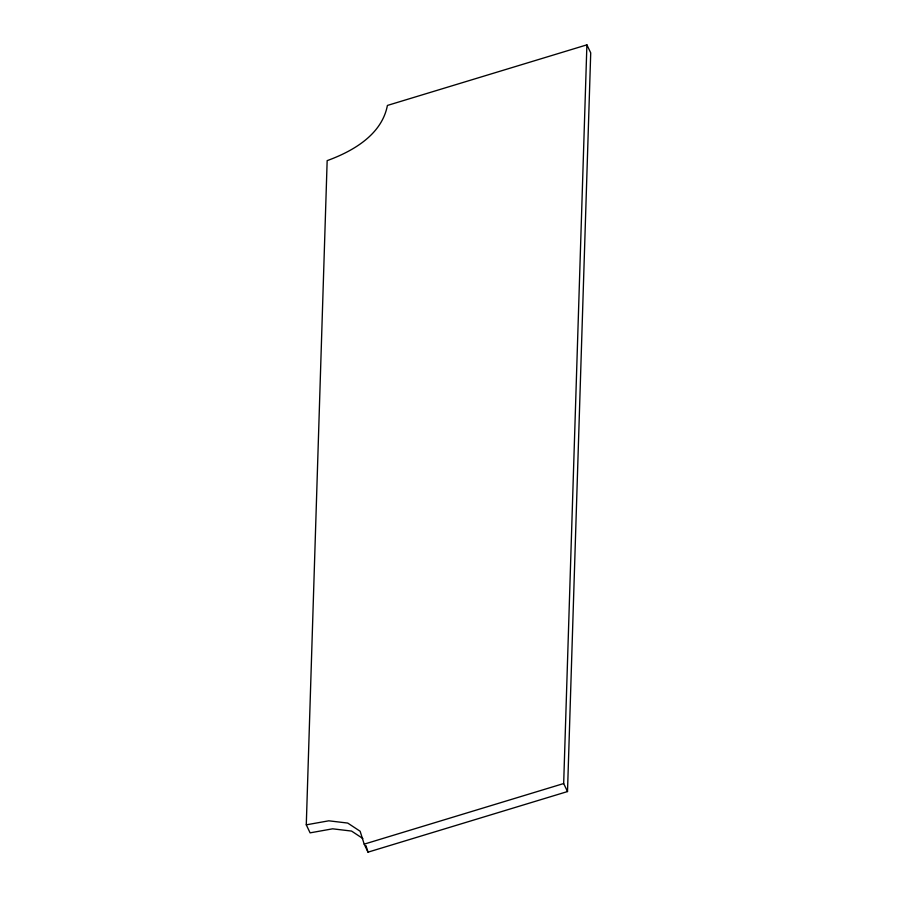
<?xml version="1.0" encoding="UTF-8"?>
<svg xmlns="http://www.w3.org/2000/svg" width="897" height="897" viewBox="0 0 897 897"><rect width="100%" height="100%" fill="white"/><g stroke="black" fill="none" stroke-linecap="round" stroke-linejoin="round"><path stroke-width="1.35" d="M306.281 824.836L327.158 160.641C352.97 151.234 381.853 134.696 387.403 105.442L586.896 44.85L590.719 52.856L567.509 791.558L368.017 852.15L364.193 844.144L360.134 831.25L347.711 823.065L328.795 820.811L306.281 824.836L310.104 832.853L332.63 828.817L351.546 831.071L362.837 838.516M567.509 791.558L563.675 783.541L586.896 44.85M364.193 844.144L563.675 783.541M365.987 845.703L368.017 852.15"/></g></svg>
